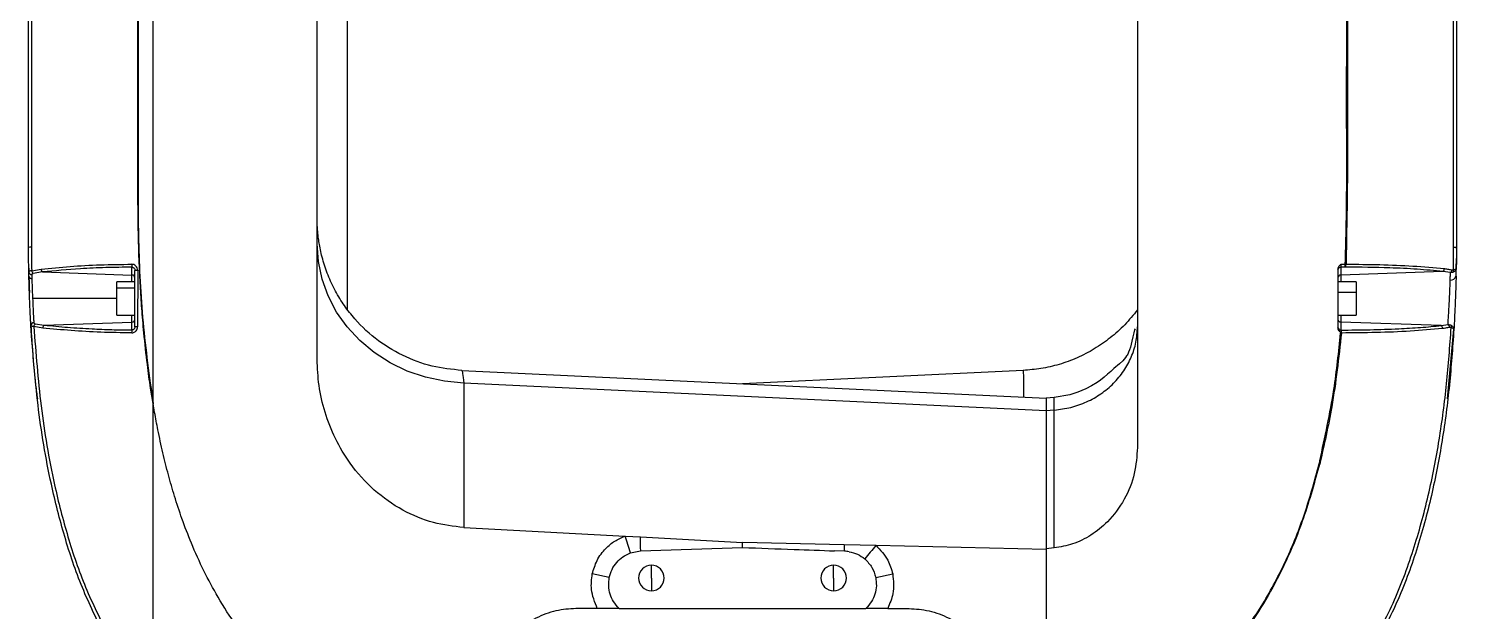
# Model space of a CAD drawing. Header units: millimetres. Extents: x -13464 to 9471, y -517 to 17126.
# Drawn here: x -10174.6 to -9939.6, y 4453.2 to 4549.2 of the extents above; entities that cross this region are included whole.
import ezdxf

# ---------------------------------------------------------------- set-up
doc = ezdxf.new("R2010")
doc.units = ezdxf.units.MM

msp = doc.modelspace()

# ---------------------------------------------------------------- linework, layer by layer
at = {"color": 7, "linetype": 'Continuous', "lineweight": 25}
for p, q in [((-10154.1, 4487.46), (-10154.1, 4640.26)), ((-9992.1, 4635.41), (-9992.1, 4480.25)), ((-10127.1, 4494.73), (-10127.1, 4605.14)), ((-10174.6, 4513.18), (-10174.6, 4570.68)), ((-10174.12, 4570.41), (-10174.13, 4513.19)), ((-9940.07, 4513.17), (-9940.07, 4570.24)), ((-9940.1, 4509.49), (-9940.07, 4513.17)), ((-9939.6, 4512.97), (-9939.6, 4513.18)), ((-10174.57, 4509.74), (-10174.56, 4509.37)), ((-10157.58, 4508.63), (-10157.58, 4509.92)), ((-9958.62, 4510.41), (-9957.9, 4510.43)), ((-9957.9, 4509.94), (-9958.62, 4509.92)), ((-9958.62, 4509.92), (-9958.62, 4508.63)), ((-9939.63, 4509.73), (-9939.61, 4511.34)), ((-10174.55, 4509.15), (-10174.55, 4509.04)), ((-10174.09, 4509.34), (-10172.53, 4509.61)), ((-10174.08, 4508.7), (-10174.06, 4508.06)), ((-10172.31, 4509.13), (-10173.85, 4508.89)), ((-10172.31, 4509.13), (-10157.58, 4508.63)), ((-10157.1, 4507.5), (-10160.1, 4507.5)), ((-10160.1, 4506.44), (-10160.1, 4507.5)), ((-10157.58, 4507.5), (-10157.58, 4508.63)), ((-10156.63, 4509.39), (-10156.65, 4500.11)), ((-9959.1, 4509.55), (-9959.1, 4499.94)), ((-9956.1, 4507.5), (-9959.1, 4507.5)), ((-9941.82, 4509.2), (-9958.62, 4508.63)), ((-9958.62, 4508.63), (-9958.62, 4507.5)), ((-9956.1, 4507.5), (-9956.1, 4505.81)), ((-9940.59, 4509.02), (-9941.82, 4509.2)), ((-9939.64, 4509.11), (-9939.64, 4509.25)), ((-10160.1, 4502), (-10160.1, 4506.44)), ((-10157.1, 4506.44), (-10160.1, 4506.44)), ((-9959.1, 4505.81), (-9956.1, 4505.81)), ((-9956.1, 4505.81), (-9956.1, 4502)), ((-10160.1, 4504.75), (-10173.94, 4504.75)), ((-10174.26, 4501.02), (-10174.19, 4499.67)), ((-10174.22, 4500.41), (-10174.21, 4500.3)), ((-10173.49, 4500.6), (-10172.04, 4500.39)), ((-10172.04, 4500.39), (-10157.58, 4500.87)), ((-10160.1, 4502), (-10157.1, 4502)), ((-10157.58, 4500.87), (-10157.58, 4502)), ((-10157.58, 4499.59), (-10157.58, 4500.87)), ((-9959.1, 4502), (-9956.1, 4502)), ((-9958.62, 4502), (-9958.62, 4500.87)), ((-9958.62, 4500.87), (-9958.62, 4499.56)), ((-9942.1, 4500.32), (-9958.62, 4500.87)), ((-9942.1, 4500.32), (-9940.99, 4500.47)), ((-10172.26, 4499.89), (-10173.73, 4500.13)), ((-9958.63, 4499.08), (-9958.66, 4499.05)), ((-9941.07, 4488.22), (-9940.04, 4499.71)), ((-10103.29, 4492.92), (-10007.1, 4488.34)), ((-10010.91, 4492.92), (-10057.1, 4490.72)), ((-10102.97, 4490.85), (-10102.97, 4467.06)), ((-10007.1, 4486.29), (-10102.97, 4490.85)), ((-10154.1, 4487.47), (-10154.1, 4487.43)), ((-10153.96, 4486.62), (-10154.1, 4487.45)), ((-10005.79, 4488.46), (-10007.11, 4488.34)), ((-10007.1, 4486.8), (-10007.1, 4486.29)), ((-10005.79, 4486.39), (-10007.1, 4486.29)), ((-10007.1, 4486.29), (-10007.1, 4463.54)), ((-10005.79, 4463.69), (-10005.79, 4486.39)), ((-9962.1, 4477.89), (-9962.1, 4478.02)), ((-9962.1, 4477.63), (-9962.1, 4477.51)), ((-10102.97, 4467.06), (-10076.44, 4465.65)), ((-10076.44, 4465.65), (-10073.91, 4465.51)), ((-10073.91, 4465.51), (-10057.1, 4464.62)), ((-10075.53, 4462.9), (-10073.87, 4463.23)), ((-10073.87, 4463.23), (-10057.11, 4463.77)), ((-10040.35, 4464.23), (-10057.1, 4464.62)), ((-10040.33, 4463.17), (-10041.94, 4463.22)), ((-10035.13, 4464.11), (-10040.35, 4464.23)), ((-10007.1, 4463.47), (-10035.13, 4464.11)), ((-10005.79, 4463.69), (-10007.1, 4463.54)), ((-10007.1, 4463.54), (-10007.1, 4463.47)), ((-10007.1, 4463.47), (-10007.1, 4420.63)), ((-10072.1, 4458.75), (-10072.1, 4460.85)), ((-10042.1, 4458.75), (-10042.1, 4460.85)), ((-10079.02, 4458.84), (-10081.83, 4459.42)), ((-10072.1, 4458.75), (-10072.1, 4456.65)), ((-10042.1, 4458.75), (-10042.1, 4456.65)), ((-10035.18, 4458.84), (-10032.38, 4459.42)), ((-10081, 4453.75), (-10084.1, 4453.75)), ((-10077.42, 4453.75), (-10036.79, 4453.75)), ((-10033.21, 4453.75), (-10030.1, 4453.75))]:
    msp.add_line(p, q, dxfattribs=at)
at = {"color": 7, "linetype": 'Continuous', "lineweight": 25, "flags": 128}
for points in [[(-10102.97, 4490.85), (-10106.16, 4491.14), (-10109.27, 4491.8), (-10112.27, 4492.82), (-10115.1, 4494.18), (-10117.72, 4495.86), (-10120.09, 4497.84), (-10122.16, 4500.08), (-10123.9, 4502.54), (-10125.28, 4505.18), (-10126.29, 4507.97), (-10126.9, 4510.85), (-10127.1, 4513.78)], [(-9992.49, 4499.76), (-9992.6, 4499.58), (-9992.72, 4499.09), (-9992.85, 4498.44), (-9993.01, 4497.74), (-9993.26, 4496.76), (-9993.4, 4496.32), (-9993.55, 4495.94), (-9993.63, 4495.76), (-9993.71, 4495.59), (-9993.79, 4495.44), (-9993.88, 4495.3), (-9994.05, 4495.03), (-9994.53, 4494.5), (-9995.06, 4494.03), (-9995.98, 4493.24), (-9996.49, 4492.77), (-9997.03, 4492.29), (-9997.58, 4491.8), (-9998.16, 4491.34), (-9998.75, 4490.92), (-9999.67, 4490.36), (-10000.61, 4489.87), (-10001.9, 4489.33), (-10003.21, 4488.91), (-10005.79, 4488.46), (-10005.79, 4488.46)]]:
    msp.add_lwpolyline(points, dxfattribs=at)
at = {"color": 7, "linetype": 'Continuous', "lineweight": 25}
for centre, radius, start, end in [((-10174.21, 4499.18), 14.01, 89.6768, 91.5941), ((-9939.99, 4498.12), 15.05, 88.5301, 90.2966), ((-10155.66, 4510.3), 1.96, 177.1838, 191.4128), ((-9958.61, 4509.43), 0.491, 90.9784, 179.0357), ((-9963.3, 4510.2), 5.41, 357.2184, 2.3706), ((-9959.11, 4510.35), 1.34, 342.0706, 3.0175), ((-9942.2, 4509.67), 0.61, 309.0494, 0.6761), ((-10174.1, 4509.16), 0.464, 185.5257, 272.5472), ((-10174.11, 4508.49), 0.439, 191.5467, 276.9015), ((-10173.39, 4509.44), 0.714, 187.7908, 229.841), ((-10171.92, 4509.6), 0.616, 179.1493, 230.0149), ((-10157.59, 4508.14), 0.491, 0.9643, 89.0216), ((-10156.75, 4489.83), 19.56, 89.672, 91.0419), ((-9958.61, 4508.14), 0.491, 90.9784, 179.0357), ((-9940.49, 4508.66), 0.863, 261.3281, 345.1927), ((-9941.03, 4509.55), 0.69, 309.7048, 353.8159), ((-9940.64, 4509.3), 0.569, 339.0858, 18.8445), ((-10173.75, 4500.32), 0.47, 88.5284, 178.914), ((-10173.02, 4500.06), 0.72, 130.9484, 173.8194), ((-10171.63, 4499.91), 0.627, 130.5337, 181.6109), ((-10157.59, 4501.36), 0.491, 270.9784, 359.0357), ((-9958.61, 4501.36), 0.491, 180.9643, 269.0216), ((-9942.5, 4499.84), 0.622, 358.5042, 50.3048), ((-9941.44, 4499.94), 0.694, 4.4378, 49.5135), ((-9940.99, 4500.19), 0.564, 336.7535, 16.8187), ((-10156.05, 4499.18), 1.59, 165.2846, 182.9278), ((-10156.75, 4451.47), 48.64, 89.8742, 90.4093), ((-9958.61, 4500.05), 0.491, 180.9643, 269.0216), ((-9959.89, 4499.15), 1.36, 356.9672, 17.6716), ((-10109.76, 4453.03), 35.63, 16.0886, 20.7391), ((-10128.66, 4463.33), 54.8, 359.8886, 2.2805), ((-10033.37, 4463.83), 7, 176.6845, 185.4058), ((-10040.52, 4457.75), 5.42, 79.789, 88), ((-10000.08, 4433.21), 46.73, 138.603, 142.1299), ((-10072.1, 4458.75), 2.1, 0, 180), ((-10042.1, 4458.75), 2.1, 0, 180), ((-10072.1, 4458.75), 2.1, 180, 0), ((-10042.1, 4458.75), 2.1, 180, 0)]:
    msp.add_arc(centre, radius, start, end, dxfattribs=at)
for points, knots in [([(-10154.1, 4487.43), (-10154.24, 4488.29), (-10154.6, 4490.43), (-10155.12, 4494.32), (-10155.53, 4498.06), (-10155.8, 4501.13), (-10155.96, 4503.1), (-10156.09, 4504.98), (-10156.2, 4506.86), (-10156.43, 4511.02), (-10156.61, 4517.37), (-10156.6, 4524.21), (-10156.61, 4528.88), (-10156.61, 4531.22), (-10156.61, 4533.1), (-10156.61, 4535.12), (-10156.61, 4537.72), (-10156.61, 4541.37), (-10156.61, 4546.2), (-10156.61, 4550.56), (-10156.61, 4553.83), (-10156.61, 4555.68), (-10156.61, 4557.61), (-10156.61, 4559.61), (-10156.61, 4561.68), (-10156.61, 4566.21), (-10156.61, 4573.03), (-10156.62, 4581.95), (-10156.62, 4590.39), (-10156.62, 4598.6), (-10156.63, 4607.73), (-10156.63, 4617.92), (-10156.63, 4629.09), (-10156.66, 4636.54), (-10156.67, 4640.26)], [0, 0, 0, 0, 0.01703, 0.042663, 0.076892, 0.090839, 0.103185, 0.115521, 0.127849, 0.140168, 0.197174, 0.252335, 0.274417, 0.288839, 0.298134, 0.311303, 0.328347, 0.349266, 0.382812, 0.423109, 0.434779, 0.446912, 0.459507, 0.472566, 0.486088, 0.500074, 0.56153, 0.619832, 0.674979, 0.72697, 0.780929, 0.854059, 0.926884, 1, 1, 1, 1]), ([(-10156.54, 4640.26), (-10156.54, 4635.79), (-10156.53, 4626.84), (-10156.55, 4610.85), (-10156.56, 4586.79), (-10156.57, 4562.71), (-10156.59, 4541.18), (-10156.58, 4527.73), (-10156.6, 4514.27), (-10155.97, 4500.81), (-10154.72, 4491.92), (-10154.1, 4487.47)], [0, 0, 0, 0, 0.087798, 0.175596, 0.313564, 0.559936, 0.647926, 0.735915, 0.823893, 0.911912, 1, 1, 1, 1]), ([(-9957.9, 4510.43), (-9957.8, 4514.08), (-9957.62, 4521.39), (-9957.68, 4532.36), (-9957.66, 4548.29), (-9957.67, 4560.57), (-9957.67, 4569.19)], [0, 0, 0, 0, 0.186518, 0.373214, 0.559916, 1, 1, 1, 1]), ([(-9957.53, 4569.19), (-9957.55, 4559.39), (-9957.57, 4544.7), (-9957.49, 4525.11), (-9957.68, 4515.32), (-9957.77, 4510.43)], [0, 0, 0, 0, 0.500183, 0.750266, 1, 1, 1, 1]), ([(-9939.6, 4570), (-9939.6, 4559.39), (-9939.6, 4540.45), (-9939.6, 4521.5), (-9939.6, 4513.17)], [0, 0, 0, 0, 0.56, 1, 1, 1, 1]), ([(-10122.1, 4502.95), (-10122.1, 4503.6), (-10122.1, 4505.58), (-10122.1, 4508.63), (-10122.1, 4512.44), (-10122.1, 4516.53), (-10122.1, 4521.2), (-10122.1, 4526.32), (-10122.1, 4532.14), (-10122.1, 4538.46), (-10122.1, 4545.06), (-10122.1, 4551.71), (-10122.1, 4556.16), (-10122.1, 4558.36)], [0, 0, 0, 0, 0.043128, 0.130862, 0.216974, 0.307118, 0.385184, 0.474879, 0.573784, 0.678871, 0.787037, 0.895144, 1, 1, 1, 1]), ([(-10103.29, 4492.92), (-10104.93, 4493.09), (-10108.3, 4493.44), (-10113.17, 4495.28), (-10117.67, 4498.08), (-10120.89, 4501.22), (-10123.06, 4504.16), (-10124.48, 4506.62), (-10125.6, 4509.21), (-10126.27, 4511.4), (-10126.64, 4513.06), (-10126.83, 4514.16), (-10126.95, 4515.12), (-10127.05, 4516.14), (-10127.09, 4516.81), (-10127.09, 4516.84), (-10127.09, 4516.85)], [0, 0, 0, 0, 0.117011, 0.239852, 0.364924, 0.491246, 0.556402, 0.623824, 0.693126, 0.75802, 0.786923, 0.813496, 0.839371, 0.867199, 0.933964, 1, 1, 1, 1]), ([(-10174.56, 4509.11), (-10174.57, 4509.87), (-10174.6, 4511.23), (-10174.6, 4512.59), (-10174.6, 4513.18)], [0, 0, 0, 0, 0.559998, 1, 1, 1, 1]), ([(-10174.13, 4513.19), (-10174.13, 4512.55), (-10174.13, 4511.26), (-10174.11, 4509.98), (-10174.09, 4509.34)], [0, 0, 0, 0, 0.499916, 1, 1, 1, 1]), ([(-9939.6, 4513.17), (-9939.6, 4512.53), (-9939.61, 4511.38), (-9939.62, 4510.24), (-9939.63, 4509.74)], [0, 0, 0, 0, 0.559999, 1, 1, 1, 1]), ([(-10172.53, 4509.61), (-10170.96, 4509.76), (-10167.82, 4510.05), (-10162.84, 4510.35), (-10159.36, 4510.38), (-10157.62, 4510.4)], [0, 0, 0, 0, 0.332571, 0.665338, 1, 1, 1, 1]), ([(-10157.58, 4509.92), (-10159.03, 4509.9), (-10161.91, 4509.88), (-10166.88, 4509.63), (-10170.25, 4509.32), (-10172.31, 4509.13)], [0, 0, 0, 0, 0.280238, 0.560502, 1, 1, 1, 1]), ([(-10156.63, 4509.39), (-10156.65, 4509.54), (-10156.69, 4509.83), (-10156.95, 4510.16), (-10157.28, 4510.36), (-10157.51, 4510.39), (-10157.62, 4510.4)], [0, 0, 0, 0, 0.280123, 0.559334, 0.779589, 1, 1, 1, 1]), ([(-10157.58, 4509.92), (-10157.55, 4509.91), (-10157.49, 4509.91), (-10157.4, 4509.88), (-10157.31, 4509.83), (-10157.21, 4509.74), (-10157.12, 4509.59), (-10157.11, 4509.46), (-10157.1, 4509.39)], [0, 0, 0, 0, 0.122325, 0.243122, 0.362348, 0.487634, 0.739559, 1, 1, 1, 1]), ([(-9959.1, 4509.55), (-9959.09, 4509.63), (-9959.08, 4509.8), (-9958.92, 4510.1), (-9958.74, 4510.29), (-9958.62, 4510.41)], [0, 0, 0, 0, 0.235981, 0.499222, 1, 1, 1, 1]), ([(-9958.62, 4510.41), (-9958.62, 4510.35), (-9958.62, 4510.25), (-9958.63, 4510.1), (-9958.62, 4509.98), (-9958.62, 4509.94), (-9958.62, 4509.92)], [0, 0, 0, 0, 0.247462, 0.496481, 0.74726, 1, 1, 1, 1]), ([(-9957.9, 4510.43), (-9957.87, 4510.43), (-9957.83, 4510.43), (-9957.79, 4510.43), (-9957.77, 4510.43)], [0, 0, 0, 0, 0.56, 1, 1, 1, 1]), ([(-9957.84, 4509.94), (-9957.85, 4509.94), (-9957.87, 4509.94), (-9957.89, 4509.94), (-9957.9, 4509.94)], [0, 0, 0, 0, 0.559999, 1, 1, 1, 1]), ([(-9941.82, 4509.2), (-9943.22, 4509.34), (-9946.03, 4509.61), (-9951.42, 4509.86), (-9955.4, 4509.91), (-9957.84, 4509.94)], [0, 0, 0, 0, 0.279617, 0.559542, 1, 1, 1, 1]), ([(-9957.77, 4510.43), (-9955.92, 4510.4), (-9952.2, 4510.36), (-9946.7, 4510.16), (-9943.29, 4509.84), (-9941.59, 4509.68)], [0, 0, 0, 0, 0.332354, 0.665857, 1, 1, 1, 1]), ([(-9941.59, 4509.68), (-9941.36, 4509.65), (-9940.94, 4509.6), (-9940.53, 4509.51), (-9940.35, 4509.48)], [0, 0, 0, 0, 0.55996, 1, 1, 1, 1]), ([(-9939.63, 4509.74), (-9939.64, 4509.68), (-9939.65, 4509.56), (-9939.75, 4509.38), (-9939.9, 4509.22), (-9940.04, 4509.14), (-9940.11, 4509.1)], [0, 0, 0, 0, 0.24488, 0.491253, 0.742074, 1, 1, 1, 1]), ([(-9940.1, 4509.49), (-9940.03, 4509.5), (-9939.89, 4509.53), (-9939.74, 4509.6), (-9939.65, 4509.67), (-9939.64, 4509.71), (-9939.63, 4509.74)], [0, 0, 0, 0, 0.258027, 0.509067, 0.755473, 1, 1, 1, 1]), ([(-9939.66, 4508.44), (-9939.65, 4508.75), (-9939.64, 4509.27), (-9939.63, 4509.59), (-9939.63, 4509.71)], [0, 0, 0, 0, 0.611128, 1, 1, 1, 1]), ([(-9939.63, 4509.74), (-9939.63, 4509.73), (-9939.63, 4509.72), (-9939.63, 4509.72), (-9939.63, 4509.72)], [0, 0, 0, 0, 0.484368, 1, 1, 1, 1]), ([(-10174.09, 4509.34), (-10174.17, 4509.33), (-10174.31, 4509.3), (-10174.45, 4509.25), (-10174.55, 4509.19), (-10174.56, 4509.14), (-10174.56, 4509.11)], [0, 0, 0, 0, 0.259096, 0.511946, 0.758497, 1, 1, 1, 1]), ([(-10174.54, 4508.41), (-10174.55, 4508.55), (-10174.55, 4508.81), (-10174.56, 4509.02), (-10174.56, 4509.11)], [0, 0, 0, 0, 0.561513, 1, 1, 1, 1]), ([(-10174.54, 4508.44), (-10174.53, 4507.92), (-10174.51, 4507.1), (-10174.47, 4506.1), (-10174.46, 4505.74)], [0, 0, 0, 0, 0.636082, 1, 1, 1, 1]), ([(-10174.22, 4500.33), (-10174.24, 4500.68), (-10174.27, 4501.37), (-10174.35, 4502.94), (-10174.43, 4504.78), (-10174.5, 4506.79), (-10174.53, 4507.87), (-10174.54, 4508.41)], [0, 0, 0, 0, 0.18695, 0.373719, 0.560493, 0.780171, 1, 1, 1, 1]), ([(-10174.08, 4508.7), (-10174.08, 4508.72), (-10174.07, 4508.76), (-10174.03, 4508.81), (-10173.95, 4508.86), (-10173.88, 4508.88), (-10173.85, 4508.89)], [0, 0, 0, 0, 0.247964, 0.490765, 0.741908, 1, 1, 1, 1]), ([(-10174.06, 4508.06), (-10174.05, 4507.6), (-10174.03, 4506.89), (-10173.98, 4505.71), (-10173.96, 4505.07), (-10173.94, 4504.75)], [0, 0, 0, 0, 0.4837984, 0.7381422, 1, 1, 1, 1]), ([(-10157.1, 4500.11), (-10157.1, 4501.84), (-10157.1, 4504.93), (-10157.1, 4508.03), (-10157.1, 4509.39)], [0, 0, 0, 0, 0.56, 1, 1, 1, 1]), ([(-9940.99, 4500.47), (-9940.98, 4500.62), (-9940.96, 4500.95), (-9940.92, 4501.65), (-9940.86, 4502.57), (-9940.8, 4503.64), (-9940.74, 4504.86), (-9940.69, 4505.98), (-9940.65, 4506.99), (-9940.63, 4507.54), (-9940.62, 4507.81)], [0, 0, 0, 0, 0.117653, 0.249944, 0.348261, 0.500183, 0.635776, 0.764286, 0.885698, 1, 1, 1, 1]), ([(-9940.62, 4507.81), (-9940.62, 4508.05), (-9940.6, 4508.54), (-9940.6, 4508.86), (-9940.59, 4509.02)], [0, 0, 0, 0, 0.480181, 1, 1, 1, 1]), ([(-9940.11, 4509.1), (-9940.19, 4509.07), (-9940.34, 4509.01), (-9940.51, 4509.02), (-9940.59, 4509.02)], [0, 0, 0, 0, 0.510089, 1, 1, 1, 1]), ([(-9940.35, 4509.48), (-9940.3, 4509.47), (-9940.22, 4509.45), (-9940.14, 4509.48), (-9940.1, 4509.49)], [0, 0, 0, 0, 0.560104, 1, 1, 1, 1]), ([(-9939.66, 4508.44), (-9939.67, 4507.91), (-9939.7, 4506.86), (-9939.77, 4504.93), (-9939.85, 4502.91), (-9939.95, 4500.93), (-9940, 4500.09), (-9940.02, 4499.67)], [0, 0, 0, 0, 0.186707, 0.373451, 0.560138, 0.779963, 1, 1, 1, 1]), ([(-9939.66, 4508.41), (-9939.66, 4508.55), (-9939.65, 4508.81), (-9939.65, 4509.02), (-9939.64, 4509.11)], [0, 0, 0, 0, 0.561513, 1, 1, 1, 1]), ([(-10173.94, 4504.75), (-10173.92, 4504.35), (-10173.89, 4503.69), (-10173.86, 4502.94), (-10173.82, 4502.2), (-10173.78, 4501.44), (-10173.75, 4501), (-10173.74, 4500.79)], [0, 0, 0, 0, 0.249859, 0.414694, 0.499631, 0.772749, 1, 1, 1, 1]), ([(-9992.1, 4502.89), (-9992.78, 4502.06), (-9994.13, 4500.38), (-9996.54, 4498.24), (-9999.17, 4496.41), (-10002, 4494.94), (-10004.95, 4493.87), (-10007.93, 4493.16), (-10009.93, 4493), (-10010.91, 4492.92)], [0, 0, 0, 0, 0.146539, 0.292797, 0.438398, 0.583473, 0.726421, 0.865704, 1, 1, 1, 1]), ([(-10162.02, 4449.17), (-10163.32, 4451.82), (-10165.93, 4457.12), (-10168.76, 4465.55), (-10171.3, 4475.57), (-10173.24, 4487.19), (-10173.9, 4495.96), (-10174.22, 4500.33)], [0, 0, 0, 0, 0.166811, 0.33423, 0.502159, 0.751663, 1, 1, 1, 1]), ([(-10173.73, 4500.13), (-10173.81, 4500.14), (-10173.95, 4500.16), (-10174.1, 4500.21), (-10174.2, 4500.26), (-10174.22, 4500.31), (-10174.22, 4500.33)], [0, 0, 0, 0, 0.25816, 0.510259, 0.757212, 1, 1, 1, 1]), ([(-10173.49, 4500.6), (-10173.53, 4500.61), (-10173.6, 4500.63), (-10173.68, 4500.67), (-10173.73, 4500.73), (-10173.74, 4500.77), (-10173.74, 4500.79)], [0, 0, 0, 0, 0.257952, 0.509181, 0.752971, 1, 1, 1, 1]), ([(-10172.04, 4500.39), (-10170.76, 4500.26), (-10168.2, 4500.01), (-10164.45, 4499.78), (-10160.92, 4499.62), (-10158.7, 4499.6), (-10157.58, 4499.59)], [0, 0, 0, 0, 0.279925, 0.559707, 0.77991, 1, 1, 1, 1]), ([(-9958.59, 4499.56), (-9957, 4499.58), (-9953.8, 4499.61), (-9949.43, 4499.76), (-9945.49, 4499.98), (-9943.23, 4500.2), (-9942.1, 4500.32)], [0, 0, 0, 0, 0.280239, 0.560523, 0.780138, 1, 1, 1, 1]), ([(-9940.99, 4500.47), (-9940.9, 4500.47), (-9940.71, 4500.47), (-9940.54, 4500.4), (-9940.45, 4500.36)], [0, 0, 0, 0, 0.486765, 1, 1, 1, 1]), ([(-9940.45, 4500.36), (-9940.38, 4500.31), (-9940.24, 4500.22), (-9940.11, 4500.04), (-9940.02, 4499.86), (-9940.02, 4499.73), (-9940.02, 4499.67)], [0, 0, 0, 0, 0.258136, 0.509021, 0.755329, 1, 1, 1, 1]), ([(-10174.19, 4499.67), (-10174, 4496.61), (-10173.76, 4492.78), (-10173.24, 4488.98), (-10173.14, 4488.22)], [0, 0, 0, 0, 0.79775, 1, 1, 1, 1]), ([(-10173.73, 4500.13), (-10173.4, 4495.78), (-10172.74, 4487.04), (-10170.78, 4475.48), (-10168.23, 4465.53), (-10165.39, 4457.16), (-10162.78, 4451.91), (-10161.48, 4449.29)], [0, 0, 0, 0, 0.248758, 0.498492, 0.666406, 0.833597, 1, 1, 1, 1]), ([(-10157.63, 4499.1), (-10159.34, 4499.13), (-10162.74, 4499.17), (-10167.63, 4499.46), (-10170.71, 4499.75), (-10172.26, 4499.89)], [0, 0, 0, 0, 0.334442, 0.667257, 1, 1, 1, 1]), ([(-10157.63, 4499.1), (-10157.49, 4499.12), (-10157.2, 4499.16), (-10156.87, 4499.43), (-10156.68, 4499.76), (-10156.66, 4499.99), (-10156.65, 4500.11)], [0, 0, 0, 0, 0.280079, 0.559328, 0.779619, 1, 1, 1, 1]), ([(-10157.1, 4500.11), (-10157.11, 4500.04), (-10157.12, 4499.94), (-10157.18, 4499.81), (-10157.24, 4499.73), (-10157.31, 4499.67), (-10157.4, 4499.62), (-10157.49, 4499.59), (-10157.55, 4499.59), (-10157.58, 4499.59)], [0, 0, 0, 0, 0.2609667, 0.3924881, 0.5128388, 0.6367388, 0.7561373, 0.8763616, 1, 1, 1, 1]), ([(-9958.53, 4499.08), (-9958.98, 4495.02), (-9959.77, 4487.76), (-9961.39, 4480.65), (-9962.1, 4477.51)], [0, 0, 0, 0, 0.558855, 1, 1, 1, 1]), ([(-9962.1, 4478.02), (-9961.25, 4481.92), (-9959.73, 4488.88), (-9958.98, 4495.95), (-9958.66, 4499.05)], [0, 0, 0, 0, 0.561733, 1, 1, 1, 1]), ([(-9958.66, 4499.05), (-9958.65, 4499.06), (-9958.65, 4499.07), (-9958.64, 4499.08), (-9958.64, 4499.08), (-9958.64, 4499.09), (-9958.7, 4499.24), (-9958.93, 4499.38), (-9959.07, 4499.69), (-9959.09, 4499.86), (-9959.1, 4499.94)], [0, 0, 0, 0, 0.017706, 0.031439, 0.033725, 0.036352, 0.042976, 0.501165, 0.76329, 1, 1, 1, 1]), ([(-9958.62, 4499.56), (-9958.62, 4499.54), (-9958.63, 4499.51), (-9958.63, 4499.39), (-9958.63, 4499.25), (-9958.63, 4499.14), (-9958.63, 4499.08)], [0, 0, 0, 0, 0.251102, 0.501306, 0.75075, 1, 1, 1, 1]), ([(-9958.53, 4499.08), (-9958.55, 4499.08), (-9958.58, 4499.08), (-9958.62, 4499.08), (-9958.63, 4499.08)], [0, 0, 0, 0, 0.56, 1, 1, 1, 1]), ([(-9958.62, 4499.56), (-9958.61, 4499.56), (-9958.61, 4499.56), (-9958.6, 4499.56), (-9958.59, 4499.56)], [0, 0, 0, 0, 0.56, 1, 1, 1, 1]), ([(-9941.88, 4499.82), (-9943.63, 4499.66), (-9947.14, 4499.34), (-9952.8, 4499.14), (-9956.62, 4499.1), (-9958.53, 4499.08)], [0, 0, 0, 0, 0.334117, 0.667661, 1, 1, 1, 1]), ([(-9954.35, 4446.29), (-9952.84, 4449.03), (-9949.83, 4454.49), (-9946.6, 4463.3), (-9944.12, 4472.32), (-9942.36, 4481.49), (-9941.13, 4490.71), (-9940.69, 4496.89), (-9940.47, 4499.97)], [0, 0, 0, 0, 0.167454, 0.334052, 0.501525, 0.668346, 0.834294, 1, 1, 1, 1]), ([(-9940.02, 4499.67), (-9940.24, 4496.62), (-9940.67, 4490.51), (-9941.88, 4481.37), (-9943.62, 4472.28), (-9946.06, 4463.33), (-9949.24, 4454.58), (-9952.2, 4449.13), (-9953.69, 4446.4)], [0, 0, 0, 0, 0.1653906, 0.3311188, 0.4978332, 0.6653587, 0.832194, 1, 1, 1, 1]), ([(-9940.75, 4500), (-9940.96, 4499.96), (-9941.33, 4499.89), (-9941.71, 4499.84), (-9941.88, 4499.82)], [0, 0, 0, 0, 0.559972, 1, 1, 1, 1]), ([(-9940.47, 4499.97), (-9940.52, 4499.99), (-9940.61, 4500.02), (-9940.71, 4500), (-9940.75, 4500)], [0, 0, 0, 0, 0.558443, 1, 1, 1, 1]), ([(-9940.02, 4499.67), (-9940.02, 4499.7), (-9940.03, 4499.75), (-9940.12, 4499.83), (-9940.26, 4499.91), (-9940.4, 4499.95), (-9940.47, 4499.97)], [0, 0, 0, 0, 0.244322, 0.490668, 0.741773, 1, 1, 1, 1]), ([(-10102.97, 4467.06), (-10104.66, 4467.26), (-10108.14, 4467.67), (-10113.19, 4469.81), (-10117.9, 4473.11), (-10121.58, 4477.23), (-10124.21, 4481.64), (-10125.9, 4485.96), (-10126.92, 4490.36), (-10127.04, 4493.3), (-10127.1, 4494.73)], [0, 0, 0, 0, 0.125269, 0.259899, 0.402328, 0.549726, 0.666561, 0.781871, 0.893592, 1, 1, 1, 1]), ([(-10103.29, 4492.92), (-10103.25, 4492.83), (-10103.17, 4492.65), (-10103.04, 4491.46), (-10102.97, 4490.85)], [0, 0, 0, 0, 0.487183, 1, 1, 1, 1]), ([(-10010.82, 4488.52), (-10010.81, 4489.07), (-10010.79, 4490.36), (-10010.8, 4491.73), (-10010.84, 4492.74), (-10010.89, 4492.86), (-10010.91, 4492.92)], [0, 0, 0, 0, 0.2003558, 0.4652045, 0.7317293, 1, 1, 1, 1]), ([(-10154.1, 4442.46), (-10154.1, 4444.89), (-10154.1, 4449.66), (-10154.1, 4457.06), (-10154.1, 4464.47), (-10154.1, 4471.98), (-10154.1, 4479.61), (-10154.1, 4484.79), (-10154.1, 4487.46)], [0, 0, 0, 0, 0.1657888, 0.3268315, 0.4957203, 0.6580941, 0.8238118, 1, 1, 1, 1]), ([(-10127.1, 4436.87), (-10128.85, 4438.37), (-10132.22, 4441.27), (-10136.65, 4445.97), (-10140.37, 4450.72), (-10143.35, 4455.36), (-10145.81, 4459.93), (-10147.76, 4464.26), (-10149.34, 4468.39), (-10150.57, 4472.14), (-10151.61, 4475.75), (-10152.52, 4479.4), (-10153.16, 4482.37), (-10153.59, 4484.59), (-10153.86, 4486.02), (-10154.02, 4486.98), (-10154.1, 4487.46)], [0, 0, 0, 0, 0.117408, 0.226985, 0.32927, 0.425187, 0.508406, 0.594146, 0.667498, 0.733671, 0.795618, 0.859616, 0.925735, 0.950511, 0.975265, 1, 1, 1, 1]), ([(-10007.1, 4488.34), (-10007.1, 4488.27), (-10007.1, 4488.19), (-10007.1, 4487.76), (-10007.1, 4487.51), (-10007.1, 4487.27), (-10007.1, 4487.12), (-10007.1, 4487.09), (-10007.1, 4487.08), (-10007.1, 4487.08), (-10007.1, 4487.08), (-10007.1, 4487.08), (-10007.1, 4487.08), (-10007.1, 4487.08), (-10007.1, 4487.08), (-10007.1, 4487.07), (-10007.1, 4487.07), (-10007.1, 4487.07), (-10007.1, 4487.07), (-10007.1, 4487.06), (-10007.1, 4487.06), (-10007.1, 4487.06), (-10007.1, 4487.06), (-10007.1, 4487.05), (-10007.1, 4487.05), (-10007.1, 4487.05), (-10007.1, 4487.04), (-10007.1, 4487.04), (-10007.1, 4487.04), (-10007.1, 4487.03), (-10007.1, 4487.03), (-10007.1, 4487.03), (-10007.1, 4487.03), (-10007.1, 4487.02), (-10007.1, 4487.02), (-10007.1, 4487.02), (-10007.1, 4487.01), (-10007.1, 4487.01), (-10007.1, 4487.01), (-10007.1, 4487.01), (-10007.1, 4487.01), (-10007.1, 4487), (-10007.1, 4487), (-10007.1, 4487), (-10007.1, 4486.99), (-10007.1, 4486.99), (-10007.1, 4486.99), (-10007.1, 4486.99), (-10007.1, 4486.98), (-10007.1, 4486.98), (-10007.1, 4486.98), (-10007.1, 4486.98), (-10007.1, 4486.97), (-10007.1, 4486.97), (-10007.1, 4486.97), (-10007.1, 4486.97), (-10007.1, 4486.97), (-10007.1, 4486.96), (-10007.1, 4486.96), (-10007.1, 4486.96), (-10007.1, 4486.95), (-10007.1, 4486.95), (-10007.1, 4486.95), (-10007.1, 4486.94), (-10007.1, 4486.94), (-10007.1, 4486.94), (-10007.1, 4486.93), (-10007.1, 4486.93), (-10007.1, 4486.93), (-10007.1, 4486.93), (-10007.1, 4486.92), (-10007.1, 4486.92), (-10007.1, 4486.92), (-10007.1, 4486.92), (-10007.1, 4486.92), (-10007.1, 4486.92), (-10007.1, 4486.91), (-10007.1, 4486.91), (-10007.1, 4486.9), (-10007.1, 4486.9), (-10007.1, 4486.9), (-10007.1, 4486.9), (-10007.1, 4486.89), (-10007.1, 4486.89), (-10007.1, 4486.89), (-10007.1, 4486.88), (-10007.1, 4486.88), (-10007.1, 4486.88), (-10007.1, 4486.88), (-10007.1, 4486.87), (-10007.1, 4486.87), (-10007.1, 4486.87), (-10007.1, 4486.86), (-10007.1, 4486.86), (-10007.1, 4486.86), (-10007.1, 4486.86), (-10007.1, 4486.85), (-10007.1, 4486.85), (-10007.1, 4486.85), (-10007.1, 4486.85), (-10007.1, 4486.85), (-10007.1, 4486.85), (-10007.1, 4486.84), (-10007.1, 4486.84), (-10007.1, 4486.84), (-10007.1, 4486.84), (-10007.1, 4486.84), (-10007.1, 4486.83), (-10007.1, 4486.83), (-10007.1, 4486.83), (-10007.1, 4486.83), (-10007.1, 4486.82), (-10007.1, 4486.82), (-10007.1, 4486.82), (-10007.1, 4486.82), (-10007.1, 4486.81), (-10007.1, 4486.81), (-10007.1, 4486.81), (-10007.1, 4486.8), (-10007.1, 4486.8), (-10007.1, 4486.8), (-10007.1, 4486.8), (-10007.1, 4486.8)], [0, 0, 0, 0, 0.4991903, 0.6137611, 0.7287326, 0.8715748, 0.8956936, 0.9023287, 0.9025764, 0.9026575, 0.9026615, 0.9027976, 0.9029427, 0.9035312, 0.9045799, 0.9056289, 0.9060409, 0.9064536, 0.9077919, 0.9088398, 0.9098875, 0.9107113, 0.9117593, 0.9125825, 0.914052, 0.9150028, 0.9157541, 0.9170872, 0.9184252, 0.9194736, 0.9208066, 0.9218541, 0.9229018, 0.9237268, 0.9250601, 0.9261088, 0.9271578, 0.9275695, 0.9279817, 0.9290304, 0.9298533, 0.930677, 0.9313305, 0.9326637, 0.9337116, 0.9347597, 0.9355832, 0.936631, 0.9374555, 0.9389279, 0.9399764, 0.9403896, 0.9408022, 0.941537, 0.942275, 0.9430126, 0.9437474, 0.9449048, 0.9458553, 0.9466024, 0.9479399, 0.9492731, 0.9503209, 0.9516585, 0.952707, 0.9537552, 0.9545782, 0.9559119, 0.9564357, 0.9569599, 0.9580074, 0.9584205, 0.9588335, 0.959881, 0.9602926, 0.9607105, 0.9621801, 0.9635187, 0.9645667, 0.9656145, 0.9664382, 0.9674862, 0.9683093, 0.9697788, 0.9708265, 0.9716515, 0.9723901, 0.9731248, 0.9738599, 0.9745968, 0.9757514, 0.977089, 0.9781376, 0.9791858, 0.9800087, 0.9810573, 0.9814704, 0.9818829, 0.9826176, 0.9833558, 0.98388, 0.9844037, 0.9848161, 0.98523, 0.9860542, 0.986702, 0.987525, 0.9881775, 0.9893321, 0.9903797, 0.9912051, 0.9919432, 0.992678, 0.993413, 0.9941502, 0.9953048, 0.9961297, 0.9967807, 0.9979357, 0.9990903, 0.9995464, 1, 1, 1, 1]), ([(-10005.79, 4486.39), (-10005.79, 4487.01), (-10005.79, 4488.21), (-10005.79, 4488.35), (-10005.79, 4488.42)], [0, 0, 0, 0, 0.515435, 1, 1, 1, 1]), ([(-9992.1, 4480.25), (-9992.2, 4478.81), (-9992.41, 4475.84), (-9994.12, 4471.6), (-9996.65, 4468.15), (-9999.65, 4465.75), (-10002.66, 4464.25), (-10004.77, 4463.87), (-10005.79, 4463.69)], [0, 0, 0, 0, 0.184003, 0.378998, 0.575748, 0.725727, 0.86778, 1, 1, 1, 1]), ([(-10007.1, 4420.55), (-10005.08, 4422.45), (-10001.03, 4426.27), (-9994.33, 4431.25), (-9987.7, 4436.32), (-9981.4, 4441.83), (-9975.79, 4448.01), (-9971.08, 4454.85), (-9967.27, 4462.18), (-9964.26, 4469.89), (-9962.82, 4475.22), (-9962.1, 4477.89)], [0, 0, 0, 0, 0.111387, 0.223089, 0.334788, 0.446278, 0.558497, 0.668911, 0.778651, 0.889152, 1, 1, 1, 1]), ([(-9962.1, 4477.63), (-9962.93, 4474.62), (-9964.58, 4468.59), (-9967.81, 4460.89), (-9971.3, 4454.49), (-9974.8, 4449.31), (-9979.07, 4444.18), (-9984.12, 4439.24), (-9989.88, 4434.5), (-9995.82, 4430.01), (-10001.74, 4425.51), (-10005.32, 4422.1), (-10007.1, 4420.4)], [0, 0, 0, 0, 0.125461, 0.250925, 0.334188, 0.417902, 0.501934, 0.601794, 0.701516, 0.801377, 0.901063, 1, 1, 1, 1]), ([(-9962.1, 4477.63), (-9962.1, 4477.68), (-9962.1, 4477.76), (-9962.1, 4477.85), (-9962.1, 4477.89)], [0, 0, 0, 0, 0.559996, 1, 1, 1, 1]), ([(-10081.83, 4459.42), (-10081.6, 4460.18), (-10081.15, 4461.73), (-10079.77, 4463.56), (-10078.17, 4464.9), (-10077.01, 4465.4), (-10076.44, 4465.65)], [0, 0, 0, 0, 0.27589, 0.560927, 0.784017, 1, 1, 1, 1]), ([(-10079.02, 4458.84), (-10078.9, 4459.29), (-10078.64, 4460.19), (-10077.86, 4461.34), (-10076.83, 4462.31), (-10075.97, 4462.7), (-10075.53, 4462.9)], [0, 0, 0, 0, 0.246718, 0.500106, 0.738083, 1, 1, 1, 1]), ([(-10057.11, 4463.77), (-10057.12, 4463.86), (-10057.14, 4464.01), (-10057.11, 4464.44), (-10057.1, 4464.62)], [0, 0, 0, 0, 0.591238, 1, 1, 1, 1]), ([(-10057.11, 4463.77), (-10054.28, 4463.67), (-10049.22, 4463.48), (-10044.17, 4463.3), (-10041.94, 4463.22)], [0, 0, 0, 0, 0.5599999, 1, 1, 1, 1]), ([(-10039.56, 4463.08), (-10039.09, 4462.97), (-10038.15, 4462.74), (-10037.36, 4462.18), (-10036.97, 4461.9)], [0, 0, 0, 0, 0.498511, 1, 1, 1, 1]), ([(-10035.13, 4464.11), (-10034.41, 4463.35), (-10033.11, 4462), (-10032.6, 4460.21), (-10032.38, 4459.42)], [0, 0, 0, 0, 0.560029, 1, 1, 1, 1]), ([(-10036.97, 4461.9), (-10036.54, 4461.45), (-10035.69, 4460.58), (-10035.35, 4459.41), (-10035.18, 4458.84)], [0, 0, 0, 0, 0.511121, 1, 1, 1, 1]), ([(-10081, 4453.75), (-10081.42, 4454.78), (-10082.17, 4456.61), (-10081.93, 4458.56), (-10081.83, 4459.42)], [0, 0, 0, 0, 0.560032, 1, 1, 1, 1]), ([(-10077.42, 4453.75), (-10077.75, 4454.12), (-10078.37, 4454.81), (-10078.93, 4456.1), (-10079.2, 4457.46), (-10079.08, 4458.39), (-10079.02, 4458.84)], [0, 0, 0, 0, 0.261769, 0.499697, 0.753175, 1, 1, 1, 1]), ([(-10035.18, 4458.84), (-10035.12, 4458.39), (-10035, 4457.47), (-10035.27, 4456.11), (-10035.83, 4454.81), (-10036.46, 4454.12), (-10036.79, 4453.75)], [0, 0, 0, 0, 0.246432, 0.499501, 0.737791, 1, 1, 1, 1]), ([(-10032.38, 4459.42), (-10032.27, 4458.32), (-10032.07, 4456.35), (-10032.86, 4454.55), (-10033.21, 4453.75)], [0, 0, 0, 0, 0.559964, 1, 1, 1, 1]), ([(-10084.1, 4453.75), (-10085.2, 4453.69), (-10087.46, 4453.55), (-10090.8, 4452.42), (-10093.92, 4450.56), (-10096.63, 4447.95), (-10098.64, 4444.77), (-10099.88, 4441.28), (-10100.03, 4438.9), (-10100.1, 4437.75)], [0, 0, 0, 0, 0.13106, 0.270606, 0.415887, 0.563359, 0.715952, 0.862571, 1, 1, 1, 1]), ([(-10077.42, 4453.75), (-10077.48, 4453.75), (-10077.61, 4453.75), (-10078.06, 4453.75), (-10078.79, 4453.75), (-10079.84, 4453.75), (-10080.61, 4453.75), (-10081, 4453.75)], [0, 0, 0, 0, 0.120827, 0.251007, 0.500137, 0.749588, 1, 1, 1, 1]), ([(-10033.21, 4453.75), (-10033.59, 4453.75), (-10034.36, 4453.75), (-10035.41, 4453.75), (-10036.14, 4453.75), (-10036.59, 4453.75), (-10036.72, 4453.75), (-10036.79, 4453.75)], [0, 0, 0, 0, 0.2488732, 0.4988467, 0.7489485, 0.8790528, 1, 1, 1, 1]), ([(-10030.1, 4453.75), (-10029.01, 4453.69), (-10026.74, 4453.55), (-10023.41, 4452.42), (-10020.28, 4450.56), (-10017.58, 4447.95), (-10015.57, 4444.77), (-10014.32, 4441.28), (-10014.17, 4438.9), (-10014.1, 4437.75)], [0, 0, 0, 0, 0.13106, 0.270606, 0.415887, 0.563359, 0.715952, 0.862571, 1, 1, 1, 1])]:
    msp.add_open_spline(points, degree=3, knots=knots, dxfattribs=at)
msp.add_open_spline([(-10005.79, 4486.39), (-10004.88, 4486.51), (-10003.04, 4486.75), (-10000.43, 4487.69), (-9998.05, 4489.03), (-9995.98, 4490.75), (-9994.29, 4492.8), (-9993.05, 4495.09), (-9992.25, 4497.55), (-9992.15, 4499.26), (-9992.1, 4500.11)], degree=3, dxfattribs=at)

doc.saveas('drawing.dxf')
